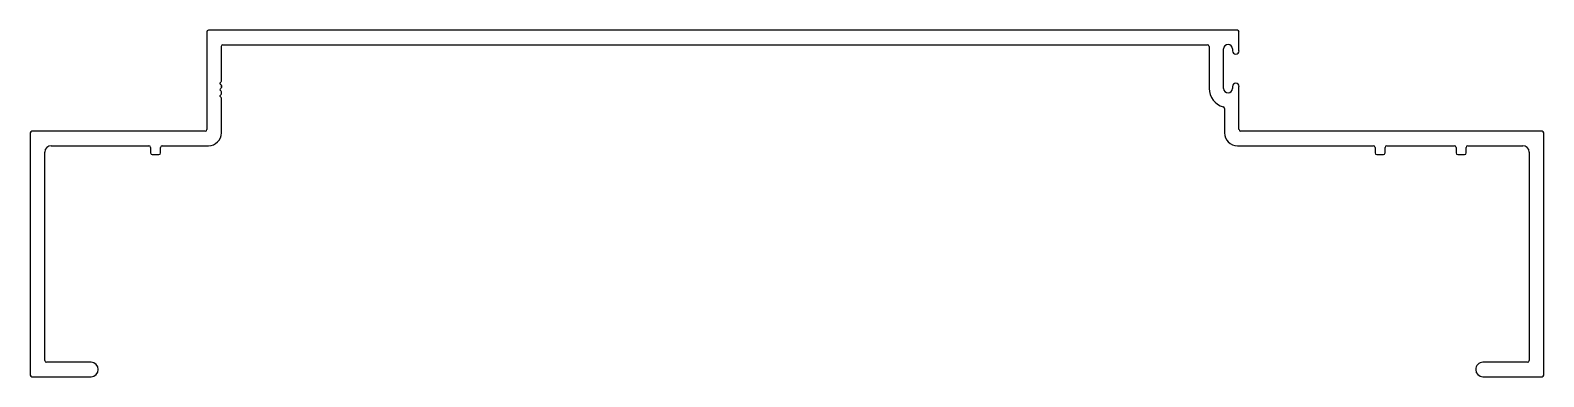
# Model space of a CAD drawing. Extents: x -110 to 128, y 7 to 61.
import ezdxf

# ---------------------------------------------------------------- set-up
doc = ezdxf.new("R2010")
doc.units = 0
doc.layers.get('0').update_dxf_attribs({"linetype": 'CONTINUOUS'})

msp = doc.modelspace()

# ---------------------------------------------------------------- linework, layer by layer
at = {"linetype": 'CONTINUOUS'}
for p, q in [((-82.51, 60.85), (-82.51, 45.48)), ((79.42, 61.1), (-82.25, 61.1)), ((79.67, 57.85), (79.67, 60.85)), ((-80.22, 53.12), (-80.22, 58.56)), ((-79.97, 58.82), (74.72, 58.82)), ((74.98, 58.56), (74.98, 51.95)), ((77.26, 51.95), (77.26, 58.17)), ((78.66, 58.17), (78.66, 57.85)), ((-80.47, 52.77), (-80.29, 52.95)), ((-80.29, 52.59), (-80.47, 52.76)), ((-80.22, 52.12), (-80.22, 52.42)), ((-80.22, 52.42), (-80.22, 52.12)), ((-80.22, 52.12), (-80.22, 52.42)), ((-80.22, 52.42), (-80.22, 52.12)), ((-80.22, 52.12), (-80.22, 52.42)), ((-80.47, 51.77), (-80.29, 51.95)), ((-80.29, 51.59), (-80.47, 51.76)), ((-80.47, 50.77), (-80.29, 50.95)), ((-80.29, 50.59), (-80.47, 50.76)), ((-80.22, 51.12), (-80.22, 51.42)), ((-80.22, 44.97), (-80.22, 50.42)), ((78.66, 52.26), (78.66, 51.95)), ((79.67, 45.48), (79.67, 52.26)), ((77.39, 48.82), (77.39, 44.97)), ((-82.76, 45.23), (-109.99, 45.23)), ((127.3, 45.23), (79.93, 45.23)), ((-110.24, 44.97), (-110.24, 6.87)), ((-106.94, 42.94), (-91.6, 42.94)), ((-89.52, 42.94), (-82.25, 42.94)), ((79.42, 42.94), (100.81, 42.94)), ((102.89, 42.94), (113.53, 42.94)), ((115.62, 42.94), (124.25, 42.94)), ((127.55, 6.87), (127.55, 44.97)), ((-107.96, 9.16), (-107.96, 41.93)), ((-91.35, 42.69), (-91.35, 41.82)), ((-91.09, 41.57), (-90.03, 41.57)), ((-89.77, 41.82), (-89.77, 42.69)), ((101.06, 42.69), (101.06, 41.82)), ((101.32, 41.57), (102.38, 41.57)), ((102.64, 41.82), (102.64, 42.69)), ((113.79, 42.69), (113.79, 41.82)), ((114.04, 41.57), (115.11, 41.57)), ((115.36, 41.82), (115.36, 42.69)), ((125.27, 41.93), (125.27, 9.16)), ((-100.69, 8.91), (-107.7, 8.91)), ((125.01, 8.91), (118, 8.91)), ((-109.99, 6.62), (-100.69, 6.62)), ((118, 6.62), (127.3, 6.62))]:
    msp.add_line(p, q, dxfattribs=at)
for centre, radius, start, end in [((-82.25, 60.85), 0.254, 90, 180), ((79.42, 60.85), 0.254, 0, 90), ((-79.97, 58.56), 0.254, 90, 180), ((74.72, 58.56), 0.254, 0.0001, 90), ((77.96, 58.17), 0.699, 90, 180), ((77.96, 58.17), 0.698, 360, 90), ((79.17, 57.85), 0.508, 180, 270), ((79.17, 57.85), 0.508, 270, 0), ((-80.46, 52.77), 0.008, 135, 225), ((-80.47, 53.12), 0.25, 315, 0), ((-80.47, 52.42), 0.25, 0, 45), ((79.17, 52.26), 0.508, 90, 180), ((79.17, 52.26), 0.508, 0, 90), ((-80.46, 51.77), 0.008, 135, 225), ((-80.46, 50.77), 0.008, 135, 225), ((-80.47, 52.12), 0.25, 315, 0), ((-80.47, 51.42), 0.25, 0, 45), ((-80.47, 51.12), 0.25, 315, 360), ((-80.47, 50.42), 0.25, 360, 45), ((77.97, 51.96), 3, 180.1867, 255.0597), ((77.96, 51.95), 0.699, 180, 270), ((77.96, 51.95), 0.698, 270, 0), ((77.13, 48.82), 0.254, 0, 75.0597), ((-109.99, 44.97), 0.254, 90, 180), ((-82.76, 45.48), 0.254, 270, 0), ((79.93, 45.48), 0.254, 180, 270), ((127.3, 44.97), 0.254, 360, 90), ((-106.94, 41.93), 1.02, 90, 180), ((-91.6, 42.69), 0.254, 360, 90), ((-89.52, 42.69), 0.254, 90, 180), ((-82.25, 44.97), 2.03, 270, 0), ((79.42, 44.97), 2.03, 180, 270), ((100.81, 42.69), 0.254, 360, 90), ((102.89, 42.69), 0.254, 90, 180), ((113.53, 42.69), 0.254, 360, 90), ((115.62, 42.69), 0.254, 90, 180), ((124.25, 41.93), 1.02, 0, 90), ((-91.09, 41.82), 0.254, 180, 270), ((-90.03, 41.82), 0.254, 270, 360), ((101.32, 41.82), 0.254, 180, 270), ((102.38, 41.82), 0.254, 270, 360), ((114.04, 41.82), 0.254, 180, 270), ((115.11, 41.82), 0.254, 270, 0), ((-107.7, 9.16), 0.254, 180, 270), ((-100.69, 7.76), 1.14, 360, 90), ((-100.69, 7.76), 1.14, 270, 0), ((118, 7.76), 1.14, 89.9274, 180.0726), ((118, 7.76), 1.14, 180.0727, 270.0723), ((125.01, 9.16), 0.254, 270, 0), ((-109.99, 6.87), 0.254, 180, 270), ((127.3, 6.87), 0.254, 270, 0)]:
    msp.add_arc(centre, radius, start, end, dxfattribs=at)

doc.saveas('drawing.dxf')
